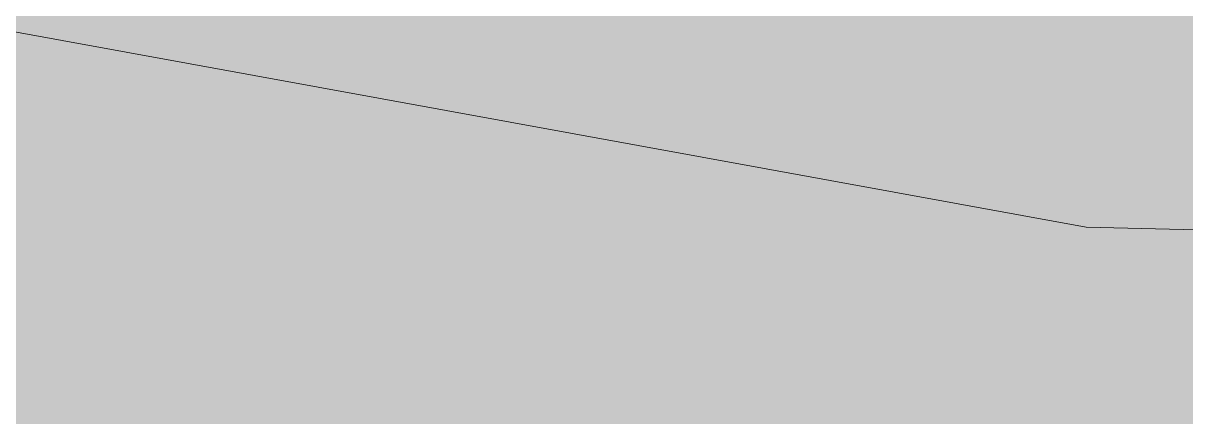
# Model space of a CAD drawing. Header units: inches. Extents: x 218980 to 233865, y 587194 to 599270.
# Drawn here: x 219058.7 to 219064.85, y 587510.87 to 587512.95 of the extents above; entities that cross this region are included whole.
import ezdxf

# ---------------------------------------------------------------- set-up
doc = ezdxf.new("R2010")
doc.units = ezdxf.units.IN
doc.header["$MEASUREMENT"] = 0
doc.linetypes.add('01', pattern=[0])
doc.layers.add('Minor Contour', color=250, linetype='Continuous', lineweight=0)
doc.layers.add('Open Space Within Settlement Passive', color=7, linetype='01', lineweight=0, true_color=0xcbe279)

msp = doc.modelspace()

# ---------------------------------------------------------------- hatches: boundary and pattern name
at = {"layer": 'Open Space Within Settlement Passive'}
h = msp.add_hatch(color=256, dxfattribs=at)
h.dxf.hatch_style = 1
edge = h.paths.add_edge_path()
edge.add_line((219307.3307, 587513.0733), (219287.7149, 587511.0638))
edge.add_line((219287.7149, 587511.0638), (219271.1555, 587517.4055))
edge.add_line((219271.1555, 587517.4055), (219253.1868, 587521.281))
edge.add_line((219253.1868, 587521.281), (219229.9332, 587521.281))
edge.add_line((219229.9332, 587521.281), (219211.6122, 587526.9181))
edge.add_line((219211.6122, 587526.9181), (219190.4726, 587539.6015))
edge.add_line((219190.4726, 587539.6015), (219183.5221, 587543.3343))
edge.add_line((219183.5221, 587543.3343), (219177.922, 587525.82))
edge.add_line((219177.922, 587525.82), (219203.553, 587519.089))
edge.add_line((219203.553, 587519.089), (219218.1001, 587514.2459))
edge.add_arc((219179.987, 587399.3856), 121.0186, 64.613214, 71.643067, ccw=False)
edge.add_arc((219179.9944, 587399.4026), 121, 57.585242, 64.612912, ccw=False)
edge.add_arc((219179.9944, 587399.4026), 121, 49.473723, 57.585242, ccw=False)
edge.add_line((219258.6198, 587491.3757), (219267.2141, 587485.0739))
edge.add_arc((219305.3288, 587448.0589), 53.1304, 112.95523, 135.83856, ccw=False)
edge.add_arc((219304.2009, 587450.1032), 50.8087, 77.46921, 112.68315, ccw=False)
edge.add_line((219315.2245, 587499.7016), (219314.489, 587505.7557))
edge.add_line((219314.489, 587505.7557), (219307.3307, 587513.0733))
edge = h.paths.add_edge_path()
edge.add_line((219180.834, 587544.7779), (219153.5422, 587545.4381))
edge.add_line((219153.5422, 587545.4381), (219129.7719, 587542.1368))
edge.add_line((219129.7719, 587542.1368), (219099.1786, 587528.4912))
edge.add_line((219099.1786, 587528.4912), (219078.9299, 587524.0895))
edge.add_line((219078.9299, 587524.0895), (219056.9203, 587514.4055))
edge.add_line((219056.9203, 587514.4055), (219047.6712, 587503.4651))
edge.add_line((219047.6712, 587503.4651), (219050.2829, 587504.153))
edge.add_line((219050.2829, 587504.153), (219064.37, 587507.863))
edge.add_arc((219044.2501, 587584.258), 79, 284.754737, 287.048311)
edge.add_arc((219044.2501, 587584.258), 79, 287.048311, 292.497882)
edge.add_line((219074.4794, 587511.2704), (219083.3003, 587514.9237))
edge.add_line((219083.3003, 587514.9237), (219098.0988, 587521.0528))
edge.add_arc((219144.3993, 587409.2617), 121, 90.665344, 112.497882, ccw=False)
edge.add_line((219142.9943, 587530.2535), (219143.9383, 587530.2645))
edge.add_arc((219145.3434, 587409.2727), 121, 75.805263, 90.665344, ccw=False)
edge.add_line((219175.0148, 587526.5783), (219180.834, 587544.7779))
edge = h.paths.add_edge_path()
edge.add_arc((219343.8249, 587559.6312), 66.0013, 246.304824, 249.498926)
edge.add_line((219320.7096, 587497.8101), (219317.3009, 587499.1941))
edge = h.paths.add_edge_path()
edge.add_line((219323.9436, 587496.6955), (219320.7096, 587497.8101))
edge.add_arc((219343.8249, 587559.6312), 66.0013, 249.498926, 252.468752)
edge = h.paths.add_edge_path()
edge.add_arc((219343.8249, 587559.6312), 66.0013, 252.468752, 255.26633)
edge.add_line((219327.039, 587495.8001), (219323.9436, 587496.6955))
edge = h.paths.add_edge_path()
edge.add_line((219329.2617, 587495.2566), (219327.039, 587495.8001))
edge.add_arc((219343.8249, 587559.6312), 66.0013, 255.26633, 257.252773)
edge = h.paths.add_edge_path()
edge.add_arc((219343.8249, 587559.6312), 66.0013, 257.252773, 259.848471)
edge.add_line((219332.192, 587494.6632), (219329.2617, 587495.2566))
edge = h.paths.add_edge_path()
edge.add_line((219334.3678, 587494.311), (219332.192, 587494.6632))
edge.add_arc((219343.8249, 587559.6312), 66.0013, 259.848471, 261.761965)
h.paths.add_polyline_path([(219317.025, 587501.4646), (219321.4121, 587499.6834), (219324.5476, 587498.6027), (219327.5546, 587497.733), (219329.6979, 587497.2089), (219332.5504, 587496.6312), (219335.4781, 587496.1573), (219343.3825, 587509.3022), (219333.5174, 587514.9393), (219322.5952, 587515.9962), (219309.6872, 587513.5245), (219316.3927, 587506.6698)])

# ---------------------------------------------------------------- linework, layer by layer
at = {"layer": 'Minor Contour'}
msp.add_lwpolyline([(218980.911, 587471.685), (218983.9505, 587473.9055), (218986.9758, 587477.8019), (218990.0012, 587480.6646), (219004.2929, 587487.1839), (219007.9414, 587489.4513), (219016.338, 587496.848), (219021.191, 587500.068), (219027.956, 587503.811), (219034.721, 587505.989), (219046.6078, 587513.1406), (219051.771, 587514.354), (219058.4858, 587512.9378), (219064.3233, 587511.8731), (219069.057, 587511.759), (219072.2419, 587514.4081), (219073.622, 587518.842), (219079.576, 587524.883), (219082.761, 587528.46), (219085.01, 587529.577), (219095.756, 587533.792), (219101.292, 587534.747), (219105.352, 587537.32), (219114.24, 587538.225)], dxfattribs=at)

doc.saveas('drawing.dxf')
